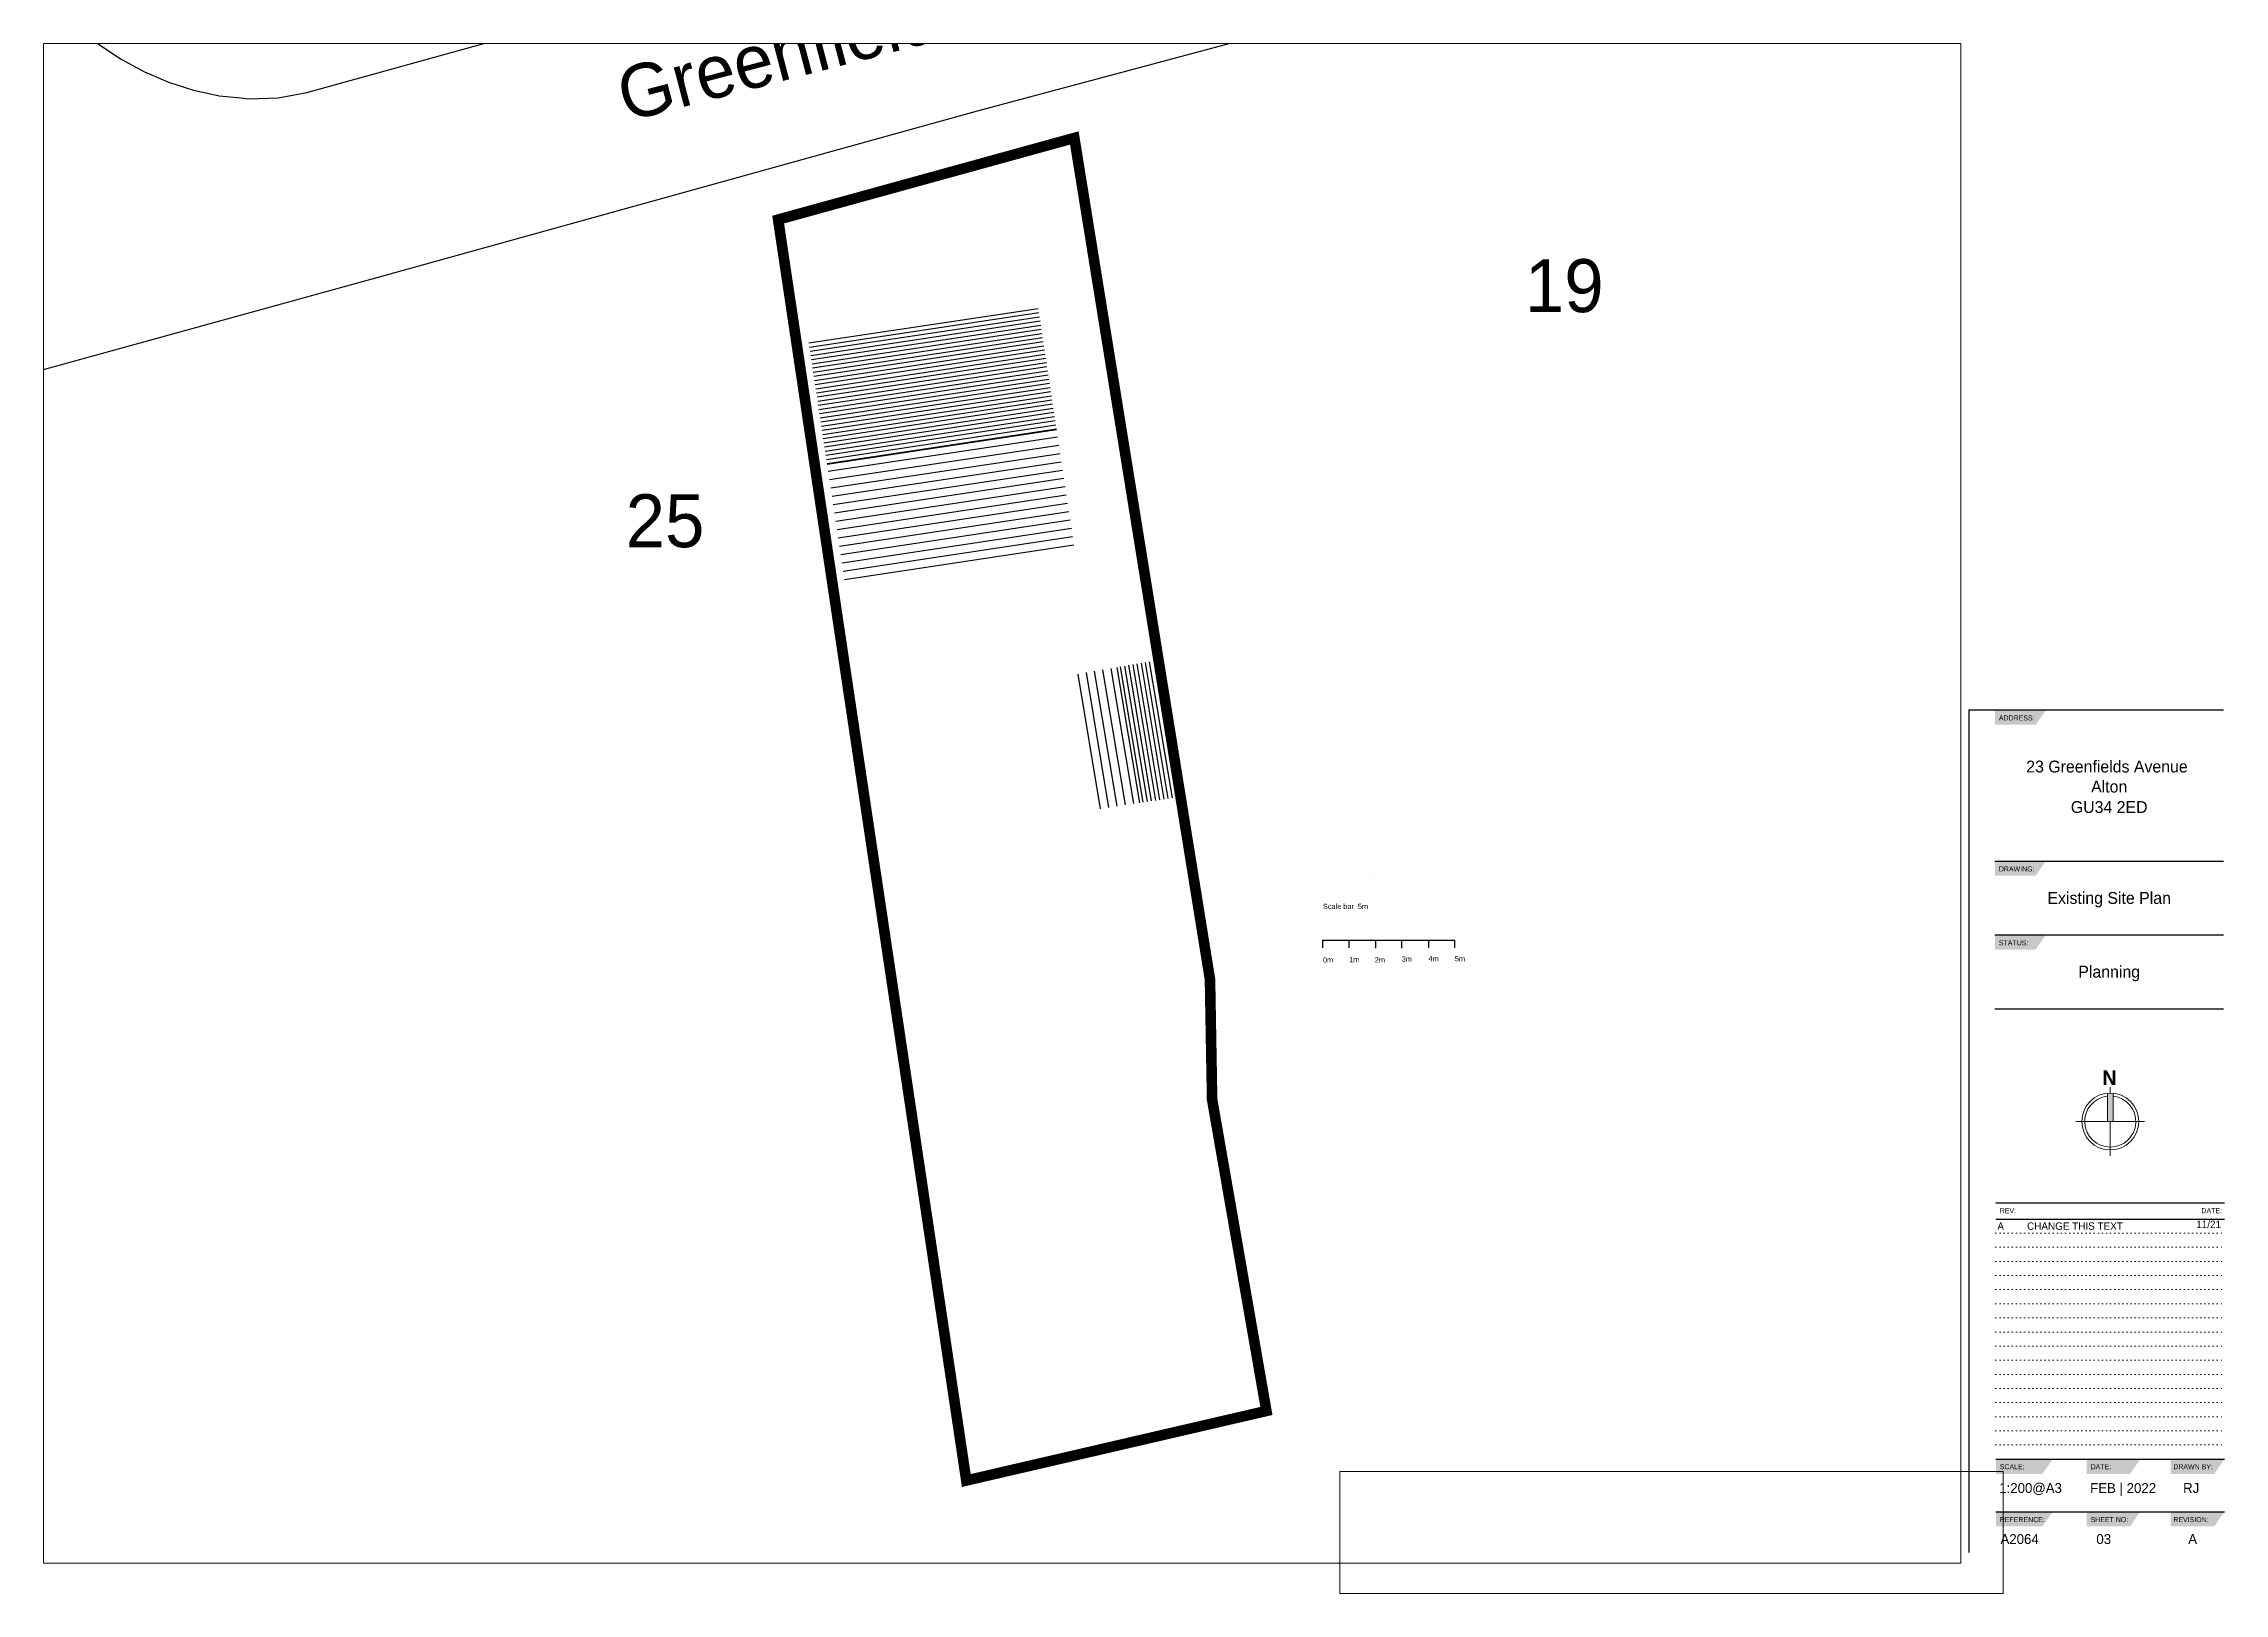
# Paper-space layout '03- Existing Site Plan - A3' of a CAD drawing. Header units: millimetres. Extents: x -5 to 406, y -8 to 284.
# The model-space entities are those that its viewports show. They can reach past a viewport. Long polylines and large blocks are cut down to what shows.
import ezdxf
from ezdxf.enums import TextEntityAlignment as Align

# ---------------------------------------------------------------- set-up
doc = ezdxf.new("R2010")
doc.units = ezdxf.units.MM
doc.linetypes.add('DOT', pattern=[6.35, 0, -6.35])
for name, color, linetype in [('2A - Text', 2, 'Continuous'), ('A2  --  Key', 8, 'Continuous'), ('A2  --  Title', 1, 'Continuous'), ('A2  --  Title Sheet', 1, 'Continuous'), ('A2 - 2 (0.10mm)', 2, 'Continuous'), ('A2 - Elevation - Main Detail', 1, 'Continuous'), ('A2 - Elevation - Windoors', 2, 'Continuous'), ('A2 - Hatch - Roof', 8, 'Continuous'), ('A2 - Proposal - Line', 100, 'Continuous')]:
    doc.layers.add(name, color=color, linetype=linetype)
doc.layers.add('A2  --  Construction Lines', color=30, linetype='Continuous', plot=False)
doc.layers.add('A2  --  Viewport', color=243, linetype='Continuous', plot=False)
doc.styles.add('A2', font='')
doc.styles.add('A2 Bold', font='')
doc.styles.get("Standard").update_dxf_attribs({"font": ''})
doc.styles.get('A2').set_extended_font_data('Poppins Light')
doc.styles.get('A2 Bold').set_extended_font_data('Poppins SemiBold', bold=True)
doc.styles.get('Standard').set_extended_font_data('Poppins Light')

# ---------------------------------------------------------------- blocks, each defined once
blk = doc.blocks.new('A2 - North Sign')
at = {"layer": 'A2  --  Key', "lineweight": 5}
blk.add_hatch(color=256, dxfattribs=at).paths.add_polyline_path([(0.077, 0.756, 0.051052), (-0.077, 0.756), (-0.077, 0), (0.077, 0)])
for p, q in [((-0.077, 0.756), (-0.077, 0)), ((0, 0.915), (0, 0.76)), ((0.077, 0.756), (0.077, 0)), ((-0.915, 0), (0.915, 0)), ((0, 0), (0, -0.915))]:
    blk.add_line(p, q, dxfattribs=at)
blk.add_circle((0, 0), 0.76, dxfattribs=at)
blk.add_arc((0, 0), 0.683, 96.5105, 83.4895, dxfattribs=at)
at = {"layer": 'A2  --  Key', "lineweight": 5, "style": 'A2 Bold'}
blk.add_text('N', height=0.387, dxfattribs=at).set_placement((-0.207, 0.977))
blk = doc.blocks.new('*U97')
at = {"true_color": 0x8ba285, "transparency": 33554643}
h = blk.add_hatch(color=252, dxfattribs=at)
h.dxf.hatch_style = 1
h.paths.add_polyline_path([(-63, 234.88), (-49.43, 234.88), (-52.14, 230.94), (-63, 230.94)])
h = blk.add_hatch(color=252, dxfattribs=at)
h.dxf.hatch_style = 1
h.paths.add_polyline_path([(-63, 194.55), (-49.43, 194.55), (-52.14, 190.62), (-63, 190.62)])
h = blk.add_hatch(color=252, dxfattribs=at)
h.dxf.hatch_style = 1
h.paths.add_polyline_path([(-63, 174.82), (-49.43, 174.82), (-52.14, 170.89), (-63, 170.89)])
h = blk.add_hatch(color=252, dxfattribs=at)
h.dxf.hatch_style = 1
h.paths.add_polyline_path([(-62.77, 34.82), (-47.62, 34.82), (-50.34, 30.88), (-62.77, 30.88)])
h = blk.add_hatch(color=252, dxfattribs=at)
h.dxf.hatch_style = 1
h.paths.add_polyline_path([(-38.53, 34.82), (-24.22, 34.82), (-26.93, 30.88), (-38.53, 30.88)])
h = blk.add_hatch(color=252, dxfattribs=at)
h.dxf.hatch_style = 1
h.paths.add_polyline_path([(-16.06, 34.82), (-1.75, 34.82), (-4.46, 30.88), (-16.06, 30.88)])
h = blk.add_hatch(color=252, dxfattribs=at)
h.dxf.hatch_style = 1
h.paths.add_polyline_path([(-62.77, 20.77), (-47.62, 20.77), (-50.34, 16.83), (-62.77, 16.83)])
h = blk.add_hatch(color=252, dxfattribs=at)
h.dxf.hatch_style = 1
h.paths.add_polyline_path([(-38.53, 20.77), (-24.22, 20.77), (-26.93, 16.83), (-38.53, 16.83)])
h = blk.add_hatch(color=252, dxfattribs=at)
h.dxf.hatch_style = 1
h.paths.add_polyline_path([(-16.06, 20.77), (-1.75, 20.77), (-4.46, 16.83), (-16.06, 16.83)])
for p, q in [((-63, 194.55), (-2, 194.55)), ((-63, 174.82), (-2, 174.82)), ((-63, 155.1), (-2, 155.1)), ((-62.75, 103.29), (-1.75, 103.29)), ((-62.75, 98.94), (-1.75, 98.94)), ((-62.75, 34.82), (-1.75, 34.82)), ((-62.75, 20.77), (-1.75, 20.77))]:
    blk.add_line(p, q)
at = {"color": 8, "linetype": 'DOT', "lineweight": 5, "ltscale": 0.15}
for p, q in [((-62.75, 95.17), (-1.75, 95.17)), ((-62.75, 91.4), (-1.75, 91.4)), ((-62.75, 87.63), (-1.75, 87.63)), ((-62.75, 83.85), (-1.75, 83.85)), ((-62.75, 80.08), (-1.75, 80.08)), ((-62.75, 76.31), (-1.75, 76.31)), ((-62.75, 72.54), (-1.75, 72.54)), ((-62.75, 68.77), (-1.75, 68.77)), ((-62.75, 65), (-1.75, 65)), ((-62.75, 61.22), (-1.75, 61.22)), ((-62.75, 57.45), (-1.75, 57.45)), ((-62.75, 53.68), (-1.75, 53.68)), ((-62.75, 49.91), (-1.75, 49.91)), ((-62.75, 46.14), (-1.75, 46.14)), ((-62.75, 42.37), (-1.75, 42.37)), ((-62.75, 38.6), (-1.75, 38.6))]:
    blk.add_line(p, q, dxfattribs=at)
blk.add_lwpolyline([(-2, 234.88), (-70, 234.88), (-70, 9.89)])
at = {"layer": 'A2  --  Key', "lineweight": 5, "xscale": 10, "yscale": 10, "zscale": 10}
blk.add_blockref('A2 - North Sign', (-32.23, 124.98), dxfattribs=at)
at = {"layer": 'A2  --  Construction Lines', "char_height": 1.98, "style": 'A2'}
for s, insert, width, attachment_point in [('A^ICHANGE THIS TEXT', (-62.36, 98.05), 55.3028, 1), ('11/21', (-2.65, 98.5), 6.8189, 3)]:
    blk.add_mtext(s, dxfattribs=dict(at, insert=insert, width=width, attachment_point=attachment_point))
at = {"layer": 'A2  --  Title', "color": 1, "char_height": 2.2032, "attachment_point": 1, "style": 'A2'}
for s, insert, width in [('\\pxql;{\\H0.61275x;  ADDRESS:}', (-63, 233.45), 60.9996), ('\\pxql;{\\H0.61275x;  DRAWING:}', (-63, 193.12), 60.9996), ('\\pxql;{\\H0.61275x;  STATUS: }', (-63, 173.39), 60.9996), ('\\pxql;{\\H0.61275x;  REV:}', (-62.75, 101.85), 60.9996), ('\\pxqr;{\\H0.61275x;  DATE:  }', (-62.75, 101.85), 60.3619), ('\\pxql;{\\H0.61275x;  SCALE:}', (-62.75, 33.47), 60.9996), ('\\pxql;{\\H0.61275x;  DATE:}', (-38.51, 33.47), 60.9996), ('\\pxql;{\\H0.61275x;  DRAWN BY:}', (-16.43, 33.47), 60.9996), ('\\pxql;{\\H0.61275x;  REFERENCE:}', (-62.75, 19.34), 60.9996), ('\\pxql,t5;{\\H0.61275x;  SHEET NO:}', (-38.51, 19.34), 60.9996), ('\\pxql;{\\H0.61275x;  REVISION:}', (-16.43, 19.34), 60.9996)]:
    blk.add_mtext(s, dxfattribs=dict(at, insert=insert, width=width))
at = {"layer": 'A2  --  Title Sheet', "color": 1, "style": 'A2'}
for tag, height, p in [('ADDRESS1', 3.17, (-32.5, 218.21)), ('ADDRESS2', 3.17, (-32.5, 212.85)), ('POSTCODE', 3.17, (-32.5, 207.38)), ('PLAN-TYPE', 3.17, (-32.5, 183.1)), ('1:100@A4', 2.64, (-53.49, 25.78)), ('JAN-2022', 2.64, (-28.79, 25.78)), ('XX', 2.64, (-10.6, 25.78)), ('A1234', 2.64, (-56.42, 12.15)), ('01', 2.64, (-33.96, 12.15)), ('-', 2.64, (-10.22, 12.15))]:
    blk.add_attdef(tag, text='', height=height, dxfattribs=at).set_placement(p, align=Align.CENTER)
at = {"layer": 'A2  --  Title Sheet', "color": 10, "style": 'A2'}
blk.add_attdef('PLANNING', text='', height=3.17, dxfattribs=at).set_placement((-32.5, 163.41), align=Align.CENTER)
blk = doc.blocks.new('A$C7fa58280')
at = {"layer": 'A2 - Hatch - Roof'}
h = blk.add_hatch(dxfattribs=at)
h.set_pattern_fill('LINE', color=8, scale=50, angle=180)
h.set_pattern_definition([(180, (-618517.78, -249214.17), (-2e-14, -158.75), [])])
h.paths.add_polyline_path([(8756, 9290), (0, 9290), (0, 4645), (8756, 4645)])
h = blk.add_hatch(dxfattribs=at)
h.set_pattern_fill('LINE', color=8, scale=100, angle=180)
h.set_pattern_definition([(180, (8756.2, 4645.13), (-4e-14, -317.5), [])])
h.paths.add_polyline_path([(8756, 4645), (0, 4645), (0, 0), (8756, 0)])
at = {"layer": 'A2 - 2 (0.10mm)'}
blk.add_lwpolyline([(0, 4645), (8756, 4645)], dxfattribs=at)

msp = doc.modelspace()

# ---------------------------------------------------------------- hatches: boundary and pattern name
at = {"layer": 'A2 - Hatch - Roof'}
h = msp.add_hatch(dxfattribs=at)
h.set_pattern_fill('LINE', color=8, scale=50, angle=279.5)
h.set_pattern_definition([(279.5, (89014.24, 6258.03), (156.57284, 26.201307), [])])
h.paths.add_polyline_path([(659205.4, 289618.2), (660550.9, 289852.1), (661434.4, 284709.7), (660060.4, 284503.2)])
h = msp.add_hatch(dxfattribs=at)
h.set_pattern_fill('LINE', color=8, scale=100, angle=279.5)
h.set_pattern_definition([(279.5, (92510.7, 6258.03), (313.14568, 52.40261), [])])
h.paths.add_polyline_path([(657458.8, 289317.9), (659181.8, 289614.1), (660060.4, 284503.2), (658330.4, 284238.2)])

# ---------------------------------------------------------------- linework, layer by layer
at = {"color": 10, "const_width": 400}
msp.add_lwpolyline([(646414.4, 306532.5), (657598.5, 309616.1), (662720.7, 277830.4), (662800.7, 273299.2), (664850.9, 261530.3), (653519.3, 258902.1)], close=True, dxfattribs=at)
at = {"layer": 'A2 - Elevation - Main Detail'}
msp.add_lwpolyline([(668982.7, 281688.7), (668982.7, 281688.7)], close=True, dxfattribs=at)
at = {"layer": 'A2 - Elevation - Windoors'}
for points in [[(608908.2, 359030), (610910.4, 347538.2), (612650.4, 338438.2), (614530.4, 329368.2), (617060.4, 318698.2), (617340.4, 317768.2), (617710.4, 316868.2), (618170.4, 316018.2), (618700.4, 315218.2), (619330.4, 314458.2), (620030.4, 313758.2), (620790.4, 313128.2), (621610.4, 312588.2), (622490.4, 312118.2), (622810.4, 311978.2)], [(626120.4, 311128.2), (626410.4, 311098.2), (627530.4, 311138.2), (628620.4, 311328.2), (673710.4, 323828.2), (682420.4, 326088.2), (683200.4, 326608.2), (683940.4, 327188.2), (684390.4, 327598.2)], [(595080.3, 294368), (595560.4, 294498.2), (617100.4, 300438.2), (631090.4, 304298.2), (653940.4, 310638.2), (677910.4, 317048.2), (700970.4, 323378.2), (705573.3, 324666.9)], [(622810.4, 311978.2), (623400.4, 311728.2), (624340.4, 311418.2), (624870.4, 311308.2)], [(624870.4, 311308.2), (625310.4, 311208.2), (626120.4, 311128.2)], [(659205.4, 289618.2), (660060.4, 284503.2)]]:
    msp.add_lwpolyline(points, dxfattribs=at)
at = {"layer": 'A2 - Proposal - Line', "color": 0}
for p, q in [((667970, 279020), (667970, 279310.8)), ((667970, 279310.8), (668970, 279310.8)), ((668970, 279310.8), (668970, 279310.8)), ((668970, 279310.8), (668970, 279006.7)), ((669970, 279006.7), (669970, 279310.8)), ((669970, 279310.8), (670970, 279310.8)), ((670970, 279310.8), (670970, 279310.8)), ((670970, 279310.8), (670970, 279020)), ((671970, 279020), (671970, 279310.8)), ((667970, 279020), (667970, 279020)), ((669970, 279006.7), (669970, 279006.7)), ((671970, 279020), (671970, 279020))]:
    msp.add_line(p, q, dxfattribs=at)
for points in [[(666970, 279310.8), (671970, 279310.8)], [(666970, 279310.8), (666970, 279020)]]:
    msp.add_lwpolyline(points, dxfattribs=at)

# ---------------------------------------------------------------- block references
at = {"layer": 'A2 - Proposal - Line', "rotation": 8.574008371247253}
msp.add_blockref('A$C7fa58280', (648958, 292704.6), dxfattribs=at)

# ---------------------------------------------------------------- texts
at = {"layer": '2A - Text'}
for s, p in [('19', (676098.1, 302436.8)), ('25', (642143.1, 293556.8))]:
    msp.add_text(s, height=2000, dxfattribs=at).set_placement(p, align=Align.BOTTOM_CENTER)
at = {"layer": '2A - Text', "insert": (640166.9, 312153), "char_height": 2000, "width": 80799.467, "attachment_point": 1, "rotation": 14.668319}
msp.add_mtext('Greenfields Avenue', dxfattribs=at)
at = {"layer": 'A2 - Proposal - Line', "color": 0, "char_height": 200, "attachment_point": 1}
for s, insert in [('Scale bar  5m', (666986, 280689.7)), ('0m', (666986, 278670.8)), ('1m', (667975.3, 278681.7)), ('2m', (668946, 278670.8)), ('3m', (669960.4, 278703.5)), ('4m', (670974.8, 278714.4)), ('5m', (671967.3, 278714.4))]:
    msp.add_mtext_dynamic_manual_height_columns(s, width=9986.201, gutter_width=11, heights=[0], dxfattribs=dict(at, insert=insert))

psp = doc.layouts.new('03- Existing Site Plan - A3')

# ---------------------------------------------------------------- block references
ref = psp.add_blockref('*U97', (407.62, -7.61), dxfattribs=dict(xscale=0.7071841564454064, yscale=0.7071841564454064, zscale=0.7071841564454064))
ref.add_attrib('XX', 'RJ', dxfattribs={"layer": 'A2  --  Title Sheet', "color": 1, "height": 1.867, "style": 'A2'}).set_placement((400.12, 10.62), align=Align.CENTER)
ref.add_attrib('-', 'A', dxfattribs={"layer": 'A2  --  Title Sheet', "color": 1, "height": 1.87, "style": 'A2'}).set_placement((400.39, 0.98), align=Align.CENTER)
ref.add_attrib('01', '03', dxfattribs={"layer": 'A2  --  Title Sheet', "color": 1, "height": 1.867, "style": 'A2'}).set_placement((383.6, 0.98), align=Align.CENTER)
ref.add_attrib('JAN-2021', 'FEB | 2022', dxfattribs={"layer": 'A2  --  Title Sheet', "color": 1, "height": 1.867}).set_placement((387.26, 10.62), align=Align.CENTER)
ref.add_attrib('A1234', 'A2064', dxfattribs={"layer": 'A2  --  Title Sheet', "color": 1, "height": 1.867, "style": 'A2'}).set_placement((367.72, 0.98), align=Align.CENTER)
ref.add_attrib('1:100@A4', '1:200@A3', dxfattribs={"layer": 'A2  --  Title Sheet', "color": 1, "height": 1.867, "style": 'A2'}).set_placement((369.79, 10.62), align=Align.CENTER)
ref.add_attrib('PLAN-TYPE', 'Existing Site Plan', dxfattribs={"layer": 'A2  --  Title Sheet', "color": 1, "height": 2.2404, "style": 'A2'}).set_placement((384.63, 121.88), align=Align.CENTER)
ref.add_attrib('PLANNING', 'Planning', dxfattribs={"layer": 'A2  --  Title Sheet', "color": 10, "height": 2.24, "style": 'A2'}).set_placement((384.63, 107.95), align=Align.CENTER)
ref.add_attrib('POSTCODE', 'GU34 2ED', dxfattribs={"layer": 'A2  --  Title Sheet', "color": 1, "height": 2.24, "style": 'A2'}).set_placement((384.63, 139.05), align=Align.CENTER)
ref.add_attrib('ADDRESS2', 'Alton', dxfattribs={"layer": 'A2  --  Title Sheet', "color": 1, "height": 2.24, "style": 'A2'}).set_placement((384.63, 142.92), align=Align.CENTER)
ref.add_attrib('ADDRESS1', '23 Greenfields Avenue ', dxfattribs={"layer": 'A2  --  Title Sheet', "color": 1, "height": 2.2404, "style": 'A2'}).set_placement((384.63, 146.7), align=Align.CENTER)

# ---------------------------------------------------------------- viewports
at = {"layer": 'A2  --  Viewport'}
vp = psp.add_viewport(center=(175.65, 140.88), size=(361.99, 286.9726), view_center_point=(654877.55, 284484.21), view_height=57394.5175, dxfattribs=at)
vp.frozen_layers = ['A2  --  Construction Lines']
at = {"layer": 'A2  --  Viewport', "view_target_point": (35789.47, 24937.82)}
psp.add_viewport(center=(302, 3.17), size=(125.25, 23.0418), view_center_point=(-93386.1, 126400.73), view_height=4608.3607, status=3, dxfattribs=at)

doc.saveas('drawing.dxf')
